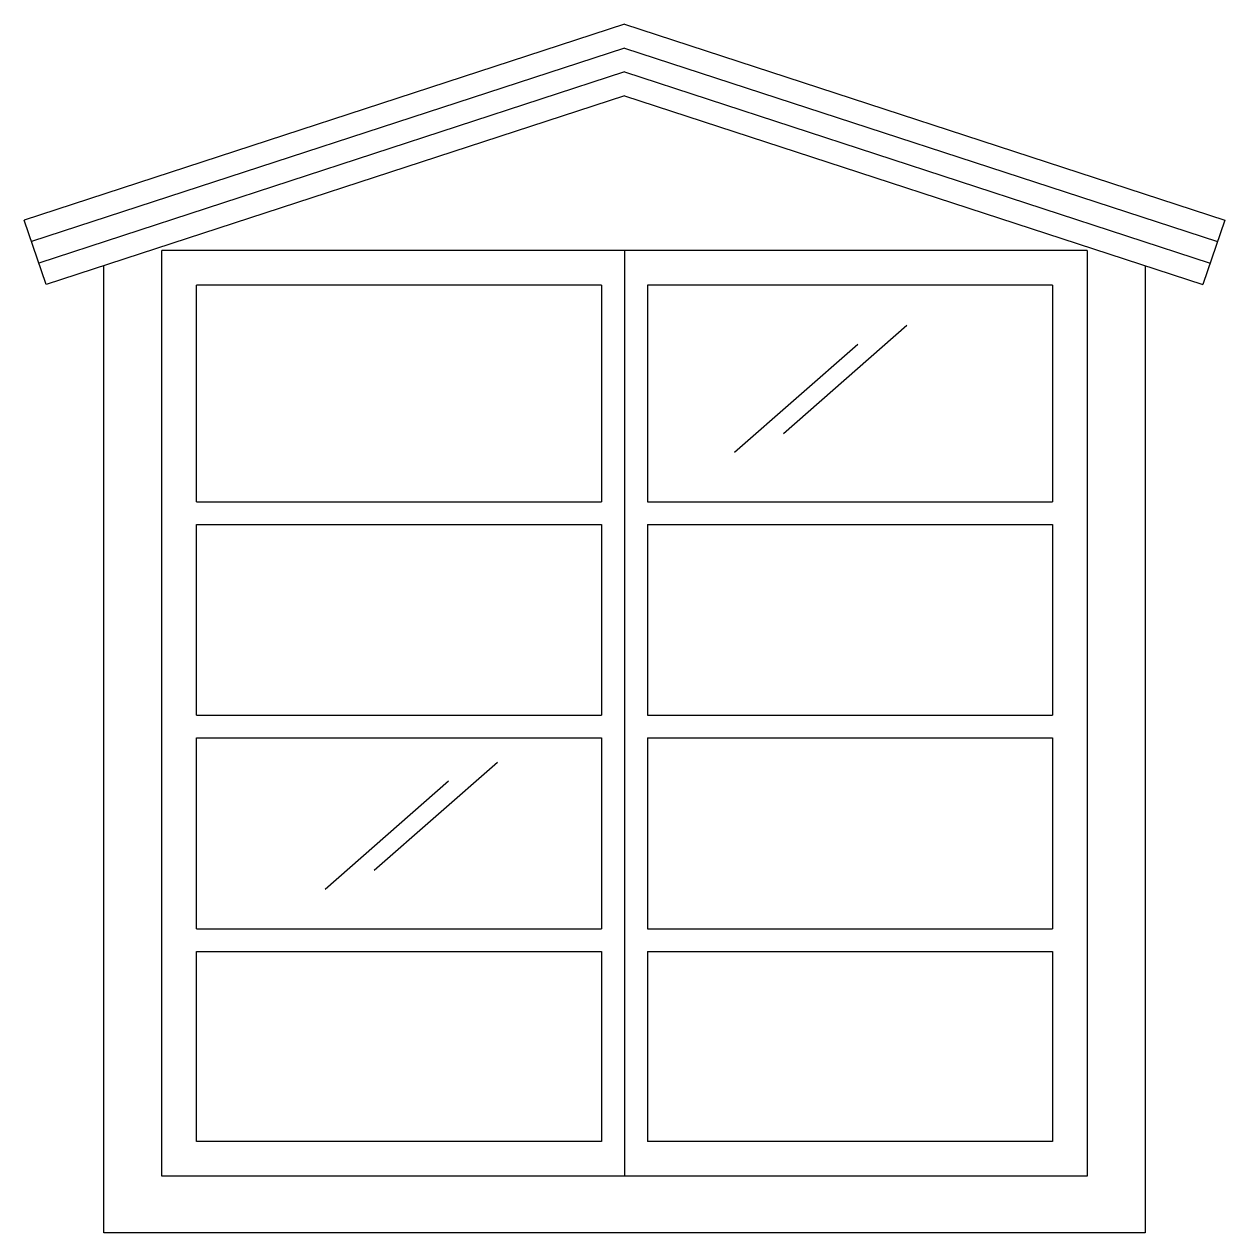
# Model space of a CAD drawing. Header units: millimetres. Extents: x 0 to 1557, y 0 to 1567.
import ezdxf

# ---------------------------------------------------------------- set-up
doc = ezdxf.new("R2010")
doc.units = ezdxf.units.MM

msp = doc.modelspace()

# ---------------------------------------------------------------- linework, layer by layer
for p, q in [((778.5, 1566.6), (0, 1312.7)), ((778.5, 1566.6), (1556.9, 1312.7)), ((778.5, 1535.7), (9.5, 1284.8)), ((778.5, 1535.7), (1547.4, 1284.8)), ((778.5, 1504.7), (19, 1257)), ((778.5, 1504.7), (1537.9, 1257)), ((778.5, 1473.8), (28.5, 1229.1)), ((778.5, 1473.8), (1528.5, 1229.1)), ((28.5, 1229.1), (0, 1312.7)), ((1556.9, 1312.7), (1528.5, 1229.1)), ((178.5, 73.4), (178.5, 1273.4)), ((1378.5, 1273.4), (178.5, 1273.4)), ((778.5, 1273.4), (778.5, 73.4)), ((1378.5, 1273.4), (1378.5, 73.4)), ((103.5, 0), (103.5, 1253.6)), ((1453.5, 1253.6), (1453.5, 0)), ((223.5, 947.6), (223.5, 1228.4)), ((748.5, 1228.4), (223.5, 1228.4)), ((748.5, 1228.4), (748.5, 947.6)), ((808.5, 1228.4), (808.5, 947.6)), ((1333.5, 1228.4), (808.5, 1228.4)), ((1333.5, 1228.4), (1333.5, 947.6)), ((984.6, 1036.1), (1144.7, 1176.5)), ((920.9, 1011.7), (1081, 1152)), ((223.5, 947.6), (748.5, 947.6)), ((808.5, 947.6), (1333.5, 947.6)), ((223.5, 918.2), (748.5, 918.2)), ((223.5, 670.9), (223.5, 918.2)), ((748.5, 918.2), (748.5, 670.9)), ((808.5, 918.2), (808.5, 670.9)), ((808.5, 918.2), (1333.5, 918.2)), ((1333.5, 918.2), (1333.5, 670.9)), ((223.5, 670.9), (748.5, 670.9)), ((808.5, 670.9), (1333.5, 670.9)), ((223.5, 394.1), (223.5, 641.5)), ((223.5, 641.5), (748.5, 641.5)), ((748.5, 641.5), (748.5, 394.1)), ((808.5, 641.5), (808.5, 394.1)), ((808.5, 641.5), (1333.5, 641.5)), ((1333.5, 641.5), (1333.5, 394.1)), ((453.9, 469.9), (613.9, 610.2)), ((390.2, 445.4), (550.2, 585.7)), ((223.5, 394.1), (748.5, 394.1)), ((808.5, 394.1), (1333.5, 394.1)), ((223.5, 118.4), (223.5, 364.8)), ((223.5, 364.8), (748.5, 364.8)), ((748.5, 364.8), (748.5, 118.4)), ((808.5, 364.8), (808.5, 118.4)), ((808.5, 364.8), (1333.5, 364.8)), ((1333.5, 364.8), (1333.5, 118.4)), ((748.5, 118.4), (223.5, 118.4)), ((1333.5, 118.4), (808.5, 118.4)), ((1378.5, 73.4), (178.5, 73.4)), ((1453.5, 0), (103.5, 0))]:
    msp.add_line(p, q)

doc.saveas('drawing.dxf')
